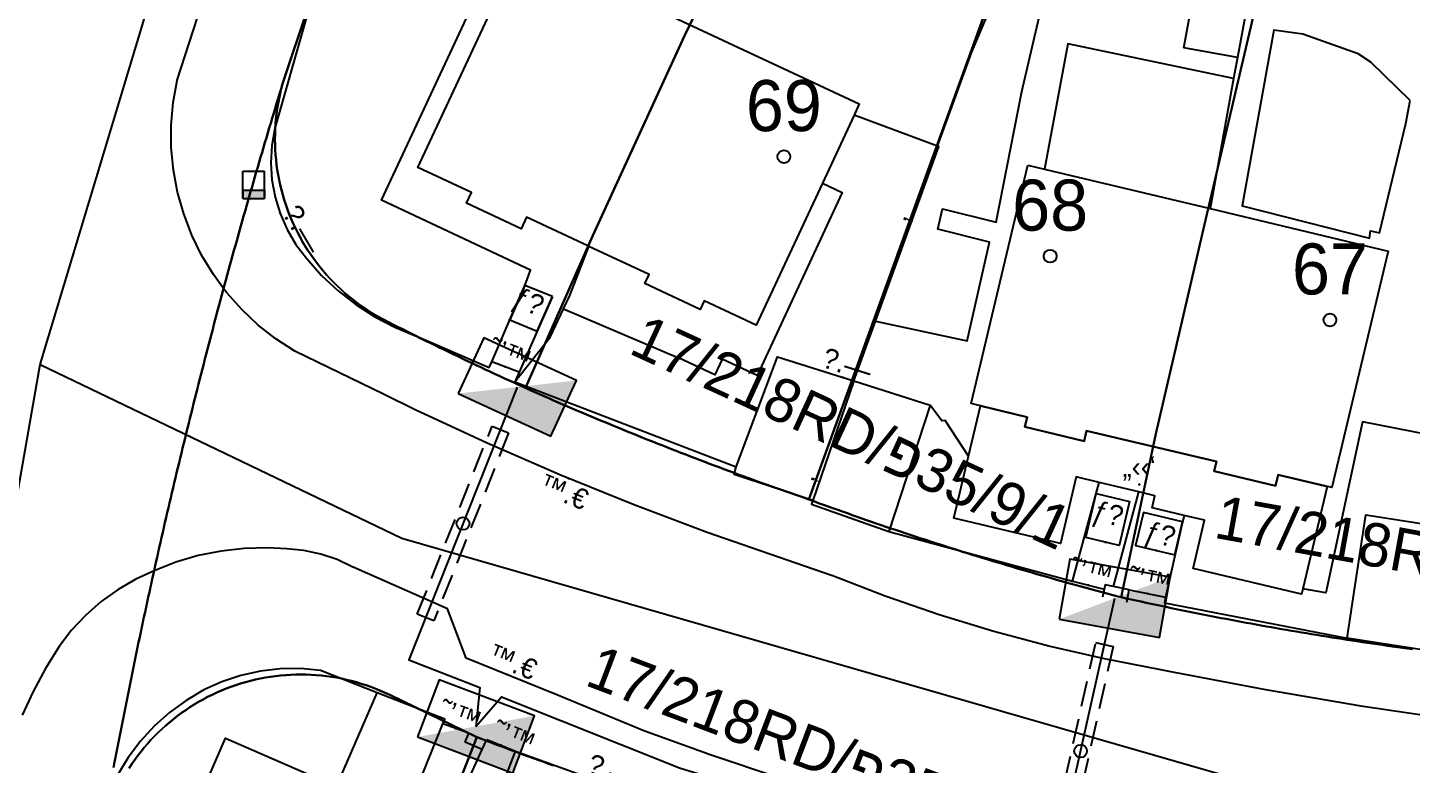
# Model space of a CAD drawing. Header units: metres. Extents: x 218299 to 220222, y 572714 to 574340.
# Drawn here: x 218784.4 to 218838.7, y 573482.5 to 573511.4 of the extents above; entities that cross this region are included whole.
import ezdxf
from ezdxf.enums import TextEntityAlignment as Align

# ---------------------------------------------------------------- set-up
doc = ezdxf.new("R2010")
doc.units = ezdxf.units.M
doc.header["$MEASUREMENT"] = 0
doc.linetypes.add('DASH15', pattern=[1.5, 1, -0.5])
for name, color, linetype in [('1602', 44, 'Continuous'), ('1603', 44, 'Continuous'), ('6151', 102, 'CABLEUNDEXIST03'), ('6261', 7, 'Continuous'), ('6701', 7, 'DASH15'), ('6916', 7, 'Continuous'), ('A_POINTS', 2, 'Continuous'), ('M2200', 253, 'Continuous'), ('M2207', 253, 'Continuous'), ('M2401', 7, 'Continuous'), ('M2404', 7, 'Continuous'), ('M2407', 253, 'Continuous'), ('M2408', 253, 'Continuous'), ('M2412', 253, 'Continuous'), ('M2420', 253, 'Continuous'), ('M2601', 253, 'Continuous'), ('M2602', 253, 'Continuous'), ('M2605', 253, 'Continuous'), ('M2612', 253, 'Continuous'), ('M5235', 253, 'Continuous')]:
    doc.layers.add(name, color=color, linetype=linetype)
doc.styles.add('HEBTXT', font='HEBTXT')
doc.styles.add('MAVAT_HEBTXT', font='HEBTXT')
doc.linetypes.add('CABLEUNDEXIST03', pattern='A,3.5,[222,elecad.shx,S=0.01,R=0,X=0,Y=0],1.5', length=5)

# ---------------------------------------------------------------- blocks, each defined once
blk = doc.blocks.new('6261')
blk.add_lwpolyline([(-2, -1.2), (2, -1.2), (2, 1.2), (-2, 1.2)], close=True)
at = {"color": 0}
blk.add_solid([(2, 1.2), (-2, -1.2), (2, -1.2)], dxfattribs=at)
at = {"color": 0, "style": 'HEBTXT'}
blk.add_attdef('PIL_NAME', (2.689, 2.418), '', height=1.7, dxfattribs=at)
at = {"style": 'HEBTXT'}
blk.add_attdef('CAMUT_MONIM', (2.489, 0.218), '', height=1.7, dxfattribs=at)
at = {"color": 0, "style": 'HEBTXT', "flags": 1}
for tag, p in [('TYPE', (2.585, -1.773)), ('MAP_TYPE', (2.689, -3.782))]:
    blk.add_attdef(tag, p, '', height=1.7, dxfattribs=at)
blk = doc.blocks.new('6916')
at = {"layer": 'A_POINTS'}
blk.add_circle((0, 0), 0.25, dxfattribs=at)
at = {"color": 0, "style": 'HEBTXT'}
for tag, p in [('HTCH', (0.006, 3.527)), ('PIPE', (0.049, 1.33))]:
    blk.add_attdef(tag, text='', height=1.7, dxfattribs=at).set_placement(p, align=Align.MIDDLE_CENTER)
blk = doc.blocks.new('1603')
at = {"layer": 'A_POINTS'}
blk.add_circle((0, 0), 0.25, dxfattribs=at)
at = {"color": 0, "style": 'HEBTXT'}
blk.add_attdef('PARCEL_NUM', text='', height=2, dxfattribs=at).set_placement((0, 1), align=Align.CENTER)
at = {"color": 0, "style": 'HEBTXT', "flags": 1}
blk.add_attdef('LOT_NUM', text='', height=2, dxfattribs=at).set_placement((0, -2.5), align=Align.CENTER)
blk = doc.blocks.new('M2404')
blk.add_circle((0, 0), 0.025)
at = {"style": 'MAVAT_HEBTXT'}
blk.add_attdef('NAME', text='', height=0.8, dxfattribs=at).set_placement((0, 1.59), align=Align.MIDDLE)
blk = doc.blocks.new('M2601')
blk.add_circle((0, 0), 0.025)
at = {"style": 'MAVAT_HEBTXT'}
blk.add_attdef('NAME', text='', height=0.8, dxfattribs=at).set_placement((0, 1.59), align=Align.MIDDLE)
blk = doc.blocks.new('M2605')
blk.add_circle((0, 0), 0.025)
at = {"style": 'MAVAT_HEBTXT'}
blk.add_attdef('NAME', text='', height=0.8, dxfattribs=at).set_placement((0, 1.59), align=Align.MIDDLE)
blk = doc.blocks.new('M2612')
blk.add_circle((0, 0), 0.025)
at = {"style": 'MAVAT_HEBTXT'}
blk.add_attdef('NAME', text='', height=0.8, dxfattribs=at).set_placement((0, 1.59), align=Align.MIDDLE)
blk = doc.blocks.new('M2207')
blk.add_circle((0, 0), 0.025)
at = {"style": 'MAVAT_HEBTXT'}
blk.add_attdef('NAME', text='', height=0.8, dxfattribs=at).set_placement((0, 1.59), align=Align.MIDDLE)
blk = doc.blocks.new('M2412')
blk.add_circle((0, 0), 0.025)
at = {"style": 'MAVAT_HEBTXT'}
blk.add_attdef('NAME', text='', height=0.8, dxfattribs=at).set_placement((0, 1.59), align=Align.MIDDLE)
blk = doc.blocks.new('*U89')
at = {"linetype": 'Continuous'}
for p, q in [((-0.85, 0), (-0.85, -0.66)), ((0.85, 0), (0.85, -0.66))]:
    blk.add_line(p, q, dxfattribs=at)
blk.add_solid([(-0.85, 0), (-0.85, -0.66), (0.85, -0.66)], dxfattribs=at)
at = {"linetype": 'Continuous', "extrusion": (0, 0, -1)}
blk.add_solid([(0.85, 0), (-0.85, 0), (-0.85, -0.66)], dxfattribs=at)
blk = doc.blocks.new('M5235')
for points in [[(-0.85, 1.47), (0.85, 1.47)], [(-0.85, -0.66), (-0.85, 1.47)], [(0.85, -0.66), (0.85, 1.47)], [(-0.85, 0), (0.85, 0)], [(-0.85, -0.66), (0.85, -0.66)]]:
    blk.add_lwpolyline(points)
at = {"linetype": 'Continuous'}
blk.add_blockref('*U89', (0, 0), dxfattribs=at)
at = {"style": 'MAVAT_HEBTXT', "flags": 1}
for tag, p in [('MARK', (0, 2.72)), ('HEIGHT', (0, -1.92)), ('NAME', (0, -4.48))]:
    blk.add_attdef(tag, text='', height=0.8, dxfattribs=at).set_placement(p, align=Align.MIDDLE)
blk = doc.blocks.new('111')
at = {"layer": 'M2200'}
for points in [[(218803.764, 573514.584, 576.501), (218804.065, 573514.444, 576.504), (218808.762, 573512.256, 576.546), (218810.3, 573511.54, 576.56), (218817.022, 573508.409, 576.621), (218816.816, 573507.967, 576.621), (218815.573, 573505.297, 576.621), (218812.982, 573499.734, 576.621), (218810.946, 573500.681, 576.621), (218810.789, 573500.343, 576.621), (218810.789, 573500.343, 576.621), (218808.611, 573501.358, 576.621), (218808.78, 573501.722, 576.621), (218806.424, 573502.819, 576.621), (218806.376, 573502.841, 576.621), (218803.972, 573503.961, 576.621), (218803.764, 573503.513, 576.621), (218801.631, 573504.506, 576.621), (218801.828, 573504.929, 576.621), (218799.724, 573505.908, 576.621)], [(218823.631, 573505.999, 576.771), (218824.284, 573505.844, 576.771), (218830.771, 573504.299, 576.771), (218837.751, 573502.636, 576.771), (218835.543, 573493.364, 576.681), (218833.442, 573493.864, 576.681), (218833.34, 573493.433, 576.681), (218830.935, 573494.006, 576.681), (218831.024, 573494.383, 576.681), (218825.929, 573495.596, 576.681), (218825.832, 573495.19, 576.681), (218825.832, 573495.19, 576.681), (218823.515, 573495.742, 576.681), (218823.515, 573495.742, 576.681), (218823.608, 573496.133, 576.681), (218823.608, 573496.133, 576.681), (218821.406, 573496.657, 576.681)]]:
    blk.add_polyline3d(points, close=True, dxfattribs=at)
at = {"layer": 'M2207'}
for points in [[(218829.739, 573510.602, 576.207), (218830.286, 573513.587, 576.222), (218832.389, 573513.202, 576.222), (218831.842, 573510.216, 576.207), (218831.842, 573510.216, 576.207), (218829.739, 573510.602, 576.207)], [(218825.929, 573495.596, 576.681), (218831.024, 573494.383, 576.681), (218830.935, 573494.006, 576.681), (218833.34, 573493.433, 576.681), (218833.442, 573493.864, 576.681), (218835.357, 573493.408, 576.681), (218834.402, 573489.401, 576.624), (218834.351, 573489.189, 576.621), (218830.103, 573490.201, 576.621), (218830.551, 573492.084, 576.681), (218829.751, 573492.275, 576.681), (218828.498, 573492.573, 576.681), (218828.611, 573493.049, 576.681), (218827.98, 573493.199, 576.681), (218826.423, 573493.57, 576.681), (218825.527, 573493.784, 576.681), (218824.905, 573491.173, 576.621), (218820.721, 573492.17, 576.621), (218821.301, 573494.603, 576.638), (218821.77, 573496.571, 576.651), (218823.608, 573496.133, 576.651), (218823.515, 573495.742, 576.651), (218825.832, 573495.19, 576.621)]]:
    blk.add_polyline3d(points, close=True, dxfattribs=at)
at = {"layer": 'M2401'}
for points in [[(218840.586, 573484.222, 572.885), (218836.765, 573484.793, 572.878), (218832.956, 573485.441, 572.887), (218829.161, 573486.166, 572.911), (218828.835, 573486.232, 572.914), (218826.638, 573486.653, 572.876), (218824.456, 573487.152, 572.843), (218822.294, 573487.729, 572.816), (218820.154, 573488.383, 572.793), (218818.039, 573489.112, 572.776), (218815.95, 573489.917, 572.764), (218815.928, 573489.926, 572.764), (218811.064, 573491.609, 572.794), (218808.158, 573492.7, 572.782), (218805.28, 573493.865, 572.766), (218802.434, 573495.103, 572.744), (218799.62, 573496.415, 572.717), (218798.374, 573497.024, 572.704), (218794.9, 573498.712, 572.674), (218794.157, 573499.191, 572.669), (218793.46, 573499.736, 572.667), (218792.816, 573500.341, 572.67), (218792.229, 573501.002, 572.676), (218792.092, 573501.188, 572.678), (218791.703, 573501.714, 572.685), (218791.244, 573502.469, 572.699), (218790.856, 573503.263, 572.715), (218790.54, 573504.089, 572.735), (218790.301, 573504.94, 572.758), (218790.139, 573505.809, 572.784), (218790.056, 573506.689, 572.813), (218790.053, 573507.573, 572.844), (218790.13, 573508.453, 572.878), (218790.287, 573509.323, 572.914), (218790.288, 573509.327, 572.914), (218791.233, 573512.267, 573.094)], [(218813.863, 573481.992, 572.758), (218811.213, 573482.887, 572.717), (218808.581, 573483.834, 572.733), (218805.167, 573485.25, 572.673), (218801.618, 573486.688, 572.583), (218800.884, 573488.613, 572.598), (218797.186, 573490.244, 572.523), (218797.171, 573490.252, 572.523), (218796.56, 573490.544, 572.507), (218795.919, 573490.762, 572.489), (218795.256, 573490.903, 572.469), (218794.582, 573490.965, 572.448), (218793.82, 573491.007, 572.386), (218792.91, 573490.984, 572.317), (218792.005, 573490.881, 572.256), (218791.112, 573490.7, 572.202), (218790.238, 573490.441, 572.156), (218789.39, 573490.107, 572.118), (218788.67, 573489.781, 572.075), (218787.969, 573489.376, 572.029), (218787.31, 573488.905, 571.982), (218786.938, 573488.578, 571.952), (218786.702, 573488.371, 571.934), (218786.149, 573487.779, 571.885), (218785.658, 573487.136, 571.836), (218785.232, 573486.448, 571.788), (218785.13, 573486.277, 571.788), (218784.64, 573485.379, 571.767), (218784.214, 573484.451, 571.707)]]:
    blk.add_polyline3d(points, dxfattribs=at)
at = {"layer": 'M2404'}
for points in [[(218840.586, 573484.222, 572.885), (218836.765, 573484.793, 572.878), (218832.956, 573485.441, 572.887), (218829.161, 573486.166, 572.911), (218828.835, 573486.232, 572.914), (218826.638, 573486.653, 572.876), (218824.456, 573487.152, 572.843), (218822.294, 573487.729, 572.816), (218820.154, 573488.383, 572.793), (218818.039, 573489.112, 572.776), (218815.95, 573489.917, 572.764), (218815.928, 573489.926, 572.764), (218811.064, 573491.609, 572.794), (218808.158, 573492.7, 572.782), (218805.28, 573493.865, 572.766), (218802.434, 573495.103, 572.744), (218799.62, 573496.415, 572.717), (218798.374, 573497.024, 572.704), (218794.9, 573498.712, 572.674), (218794.157, 573499.191, 572.669), (218793.46, 573499.736, 572.667), (218792.816, 573500.341, 572.67), (218792.229, 573501.002, 572.676), (218792.092, 573501.188, 572.678), (218791.703, 573501.714, 572.685), (218791.244, 573502.469, 572.699), (218790.856, 573503.263, 572.715), (218790.54, 573504.089, 572.735), (218790.301, 573504.94, 572.758), (218790.139, 573505.809, 572.784), (218790.056, 573506.689, 572.813), (218790.053, 573507.573, 572.844), (218790.13, 573508.453, 572.878), (218790.287, 573509.323, 572.914), (218790.288, 573509.327, 572.914), (218791.233, 573512.267, 573.094)], [(218813.863, 573481.992, 572.758), (218811.213, 573482.887, 572.717), (218808.581, 573483.834, 572.733), (218805.167, 573485.25, 572.673), (218801.618, 573486.688, 572.583), (218800.884, 573488.613, 572.598), (218797.186, 573490.244, 572.523), (218797.171, 573490.252, 572.523), (218796.56, 573490.544, 572.507), (218795.919, 573490.762, 572.489), (218795.256, 573490.903, 572.469), (218794.582, 573490.965, 572.448), (218793.82, 573491.007, 572.386), (218792.91, 573490.984, 572.317), (218792.005, 573490.881, 572.256), (218791.112, 573490.7, 572.202), (218790.238, 573490.441, 572.156), (218789.39, 573490.107, 572.118), (218788.67, 573489.781, 572.075), (218787.969, 573489.376, 572.029), (218787.31, 573488.905, 571.982), (218786.938, 573488.578, 571.952), (218786.702, 573488.371, 571.934), (218786.149, 573487.779, 571.885), (218785.658, 573487.136, 571.836), (218785.232, 573486.448, 571.788), (218785.13, 573486.277, 571.788), (218784.64, 573485.379, 571.767), (218784.214, 573484.451, 571.707)]]:
    blk.add_polyline3d(points, dxfattribs=at)
at = {"layer": 'M2407'}
for points in [[(218804.005, 573501.516, 573.997), (218804.137, 573501.882, 573.997), (218798.298, 573504.636, 573.997), (218802.375, 573513.369, 574.117), (218803.679, 573516.191, 574.181), (218803.698, 573516.233, 574.182), (218806.035, 573521.291, 574.297), (218804.168, 573522.145, 574.237)], [(218817.652, 573499.888, 574.062), (218821.247, 573499.12, 574.122), (218822.131, 573502.982, 574.062), (218820.104, 573503.499, 574.077), (218820.289, 573504.287, 574.077), (218822.385, 573503.767, 574.032), (218823.389, 573508.883, 574.152), (218824.251, 573512.601, 574.152), (218824.739, 573512.484, 574.152), (218824.961, 573513.46, 574.152), (218826.583, 573513.176, 574.152)], [(218838.609, 573508.531, 574.207), (218837.072, 573510.032, 574.207), (218836.576, 573510.367, 574.237), (218834.408, 573511.131, 574.297), (218833.266, 573511.293, 574.297), (218832.034, 573504.413, 574.177), (218837.017, 573503.143, 574.177), (218837.059, 573503.431, 574.177), (218837.409, 573503.345, 574.177), (218838.444, 573507.633, 574.192), (218838.609, 573508.531, 574.207)], [(218831.695, 573509.404, 574.147), (218825.201, 573510.755, 574.147), (218824.284, 573505.844, 574.087)], [(218815.573, 573505.297, 574.012), (218816.352, 573504.934, 574.012), (218813.013, 573497.764, 573.952), (218811.648, 573498.399, 573.892), (218811.364, 573497.79, 573.892), (218809.935, 573498.456, 573.972)], [(218805.432, 573500.378, 573.972), (218809.935, 573498.456, 573.972)], [(218821.301, 573494.603, 574.19), (218820.391, 573495.998, 574.145), (218820.259, 573495.983, 574.145), (218819.805, 573496.592, 574.117)], [(218840.608, 573495.182, 574.132), (218836.751, 573495.938, 574.132), (218835.308, 573489.247, 574.012), (218834.402, 573489.401, 574.012)], [(218790.795, 573478.059, 573.096), (218790.373, 573478.242, 573.096), (218789.952, 573478.425, 573.096), (218792.177, 573483.549, 573.126), (218796.53, 573481.658, 573.126), (218798.124, 573485.329, 573.277)]]:
    blk.add_polyline3d(points, dxfattribs=at)
at = {"layer": 'M2408'}
for points in [[(218815.2, 573492.857, 572.742), (218812.122, 573493.875, 572.832), (218812.198, 573494.176, 572.832)], [(218842.191, 573486.532, 572.925), (218836.14, 573487.47, 572.895)]]:
    blk.add_polyline3d(points, dxfattribs=at)
at = {"layer": 'M2412'}
for points in [[(218804.995, 573500.859, 573.967), (218803.908, 573501.291, 573.967), (218803.325, 573499.943, 573.067), (218804.396, 573499.501, 573.067)], [(218826.305, 573493.134, 573.945), (218827.619, 573492.821, 573.945), (218827.209, 573491.1, 573.105), (218825.895, 573491.413, 573.105), (218826.305, 573493.134, 573.945)], [(218829.694, 573492.022, 574.032), (218828.157, 573492.389, 574.032), (218827.85, 573491.1, 573.132), (218829.387, 573490.734, 573.132), (218829.694, 573492.022, 574.032)]]:
    blk.add_polyline3d(points, close=True, dxfattribs=at)
at = {"layer": 'M2420', "linetype": 'Continuous', "lineweight": -3}
for points in [[(218784.91, 573498.19), (218799.09, 573491.38), (218833, 573481.62), (218860.8, 573479.62), (218884.2, 573481.19), (218908, 573487.81), (218929.09, 573498.38), (218936.2, 573503.5), (218951.5, 573513.19), (218966.91, 573529), (218976.7, 573544.88), (218985.627, 573563.641), (218988, 573565.81), (218995.09, 573587.88), (218998.81, 573618.93), (218992.8, 573643.88), (218991.2, 573657.81), (218964.91, 573706.38)], [(218784.91, 573498.19), (218793.5, 573526.69), (218808, 573559.81)], [(218778.789, 573430.643), (218779.13, 573454.178), (218781.552, 573479.091), (218784.91, 573498.19)]]:
    blk.add_lwpolyline(points, dxfattribs=at)
at = {"layer": 'M2601'}
for points in [[(218820.086, 573506.746, 575.017), (218821.424, 573510.405, 575.017), (218823.848, 573516.196, 575.017)], [(218831.842, 573510.216, 575.292), (218831.695, 573509.404, 575.292), (218830.771, 573504.299, 575.292)], [(218816.802, 573497.545, 576.067), (218817.652, 573499.888, 576.067), (218820.133, 573506.728, 576.067), (218820.086, 573506.746, 576.064), (218816.816, 573507.967, 575.827)], [(218803.519, 573497.516, 575.287), (218804.908, 573499.264, 575.347), (218805.432, 573500.378, 575.388), (218805.672, 573500.89, 575.407), (218806.424, 573502.819, 575.407)], [(218816.802, 573497.545, 574.867), (218816.802, 573497.545, 574.867), (218815.2, 573492.857, 574.867), (218815.154, 573492.722, 574.867), (218818.178, 573491.645, 574.867)], [(218800.158, 573478.519, 574.727), (218802.241, 573483.099, 574.727), (218802.419, 573483.491, 574.727)]]:
    blk.add_polyline3d(points, dxfattribs=at)
at = {"layer": 'M2602'}
for points in [[(218826.992, 573489.488, 573.95), (218827.98, 573493.199, 574.07)], [(218827.502, 573488.878, 574.355), (218827.603, 573489.36, 574.355), (218826.992, 573489.488, 574.355), (218826.653, 573489.559, 574.355), (218826.618, 573489.392, 574.355), (218826.552, 573489.077, 574.355)], [(218802.241, 573483.099, 574.157), (218801.574, 573483.395, 574.157), (218801.717, 573483.744, 574.157)]]:
    blk.add_polyline3d(points, dxfattribs=at)
at = {"layer": 'M2605'}
for points in [[(218796.545, 573515.979, 574.087), (218794.111, 573507.447, 573.907), (218793.994, 573506.778, 573.907), (218793.956, 573506.099, 573.907), (218793.998, 573505.421, 573.907), (218794.12, 573504.752, 573.907), (218794.319, 573504.103, 573.907), (218794.593, 573503.481, 573.907), (218794.938, 573502.896, 573.907), (218795.35, 573502.355, 573.907), (218795.362, 573502.341, 573.907), (218795.948, 573501.681, 573.914), (218796.592, 573501.078, 573.915), (218797.288, 573500.535, 573.908), (218798.029, 573500.057, 573.896), (218798.811, 573499.647, 573.876), (218799.626, 573499.31, 573.851), (218799.733, 573499.273, 573.847), (218802.516, 573498.069, 573.877), (218802.617, 573498.301, 573.885), (218803.325, 573499.943, 573.942), (218803.908, 573501.291, 573.989), (218804.005, 573501.516, 573.997)], [(218804.995, 573500.859, 573.967), (218804.396, 573499.501, 573.967), (218803.684, 573497.889, 573.967), (218803.519, 573497.516, 573.967), (218803.519, 573497.516, 573.967), (218812.198, 573494.176, 573.907), (218812.198, 573494.176, 573.907), (218813.814, 573498.494, 573.877), (218816.802, 573497.545, 573.997), (218819.805, 573496.592, 574.117), (218818.178, 573491.645, 574.057), (218818.178, 573491.645, 574.057), (218825.377, 573489.698, 574.177), (218825.377, 573489.698, 574.177), (218826.305, 573493.134, 574.23), (218826.423, 573493.57, 574.237)], [(218829.751, 573492.275, 574.032), (218829.694, 573492.022, 574.032), (218829.03, 573489.068, 574.032), (218828.982, 573488.853, 574.032), (218836.14, 573487.47, 574.032), (218836.14, 573487.47, 574.032), (218836.873, 573492.295, 574.032), (218840.049, 573491.801, 574.094), (218843.04, 573491.337, 574.152), (218842.191, 573486.532, 574.152), (218842.191, 573486.532, 574.152), (218850.193, 573485.666, 574.212), (218850.201, 573485.759, 574.212), (218850.358, 573487.532, 574.212)], [(218799.639, 573481.478, 573.212), (218800.702, 573484.112, 573.212), (218800.773, 573484.287, 573.212), (218798.124, 573485.329, 573.277), (218795.898, 573486.205, 573.332), (218795.114, 573486.273, 573.332), (218794.327, 573486.261, 573.332), (218793.545, 573486.169, 573.332), (218792.777, 573485.998, 573.332), (218792.03, 573485.75, 573.332), (218791.326, 573485.436, 573.332), (218790.633, 573485.03, 573.307), (218789.984, 573484.557, 573.28), (218789.385, 573484.023, 573.252), (218788.843, 573483.431, 573.223), (218788.362, 573482.788, 573.192), (218787.947, 573482.101, 573.162)], [(218802.51, 573480.324, 573.257), (218802.895, 573481.332, 573.246), (218803.548, 573483.044, 573.227), (218803.548, 573483.044, 573.227), (218808.65, 573481.201, 573.227), (218808.65, 573481.201, 573.227), (218806.932, 573476.328, 573.287)]]:
    blk.add_polyline3d(points, dxfattribs=at)
at = {"layer": 'M2612'}
for points in [[(218803.684, 573497.889, 574.962), (218802.617, 573498.301, 574.962)], [(218825.377, 573489.698, 575.135), (218826.618, 573489.392, 575.135)], [(218827.603, 573489.36, 574.355), (218829.03, 573489.068, 574.355)], [(218801.717, 573483.744, 574.157), (218800.702, 573484.112, 574.157)], [(218802.419, 573483.491, 574.727), (218803.548, 573483.044, 574.727)]]:
    blk.add_polyline3d(points, dxfattribs=at)
at = {"layer": 'M2207'}
ref = blk.add_blockref('M2207', (218827.994, 573493.49), dxfattribs=dict(at, xscale=0.5, yscale=0.5, zscale=0.5))
ref.add_attrib('NAME', '„‹‹‘', dxfattribs={"layer": '0', "height": 0.8, "style": 'MAVAT_HEBTXT'}).set_placement((218827.994, 573494.115), align=Align.MIDDLE)
at = {"layer": 'M2404'}
ref = blk.add_blockref('M2404', (218805.63, 573493.723), dxfattribs=dict(at, xscale=0.5, yscale=0.5, zscale=0.5))
ref.add_attrib('NAME', '™.€', dxfattribs={"layer": '0', "height": 0.8, "rotation": 337.9595, "style": 'MAVAT_HEBTXT'}).set_placement((218805.424, 573493.213), align=Align.MIDDLE)
ref = blk.add_blockref('M2404', (218803.21, 573486.043), dxfattribs=dict(at, xscale=0.5, yscale=0.5, zscale=0.5))
ref.add_attrib('NAME', '™.€', dxfattribs={"layer": '0', "height": 0.8, "rotation": 337.9462, "style": 'MAVAT_HEBTXT'}).set_placement((218803.416, 573486.553), align=Align.MIDDLE)
at = {"layer": 'M2412'}
ref = blk.add_blockref('M2412', (218803.326, 573499.943), dxfattribs=dict(at, xscale=0.5, yscale=0.5, zscale=0.5))
ref.add_attrib('NAME', 'ƒ\x8e', dxfattribs={"layer": '0', "height": 0.8, "rotation": 337.5645, "style": 'MAVAT_HEBTXT'}).set_placement((218804.01, 573500.569), align=Align.MIDDLE)
ref = blk.add_blockref('M2412', (218826.674, 573491.227), dxfattribs=dict(at, xscale=0.5, yscale=0.5, zscale=0.5))
ref.add_attrib('NAME', 'ƒ\x8e', dxfattribs={"layer": '0', "height": 0.8, "rotation": 346.6022, "style": 'MAVAT_HEBTXT'}).set_placement((218826.746, 573492.247), align=Align.MIDDLE)
ref = blk.add_blockref('M2412', (218828.664, 573490.907), dxfattribs=dict(at, xscale=0.5, yscale=0.5, zscale=0.5))
ref.add_attrib('NAME', 'ƒ\x8e', dxfattribs={"layer": '0', "height": 0.8, "rotation": 346.6022, "style": 'MAVAT_HEBTXT'}).set_placement((218828.791, 573491.442), align=Align.MIDDLE)
at = {"layer": 'M2601'}
ref = blk.add_blockref('M2601', (218819.073, 573503.805), dxfattribs=dict(at, xscale=0.5, yscale=0.5, zscale=0.5))
ref.add_attrib('NAME', '‚', dxfattribs={"layer": '0', "height": 0.8, "rotation": 70.061, "style": 'MAVAT_HEBTXT'}).set_placement((218818.556, 573503.992), align=Align.MIDDLE)
ref = blk.add_blockref('M2601', (218815.459, 573493.614), dxfattribs=dict(at, xscale=0.5, yscale=0.5, zscale=0.5))
ref.add_attrib('NAME', '‚', dxfattribs={"layer": '0', "height": 0.8, "rotation": 71.1333, "style": 'MAVAT_HEBTXT'}).set_placement((218814.938, 573493.792), align=Align.MIDDLE)
at = {"layer": 'M2605'}
ref = blk.add_blockref('M2605', (218794.751, 573503.213), dxfattribs=dict(at, xscale=0.5, yscale=0.5, zscale=0.5))
ref.add_attrib('NAME', '\x9a.—', dxfattribs={"layer": '0', "height": 0.8, "rotation": 300.5319, "style": 'MAVAT_HEBTXT'}).set_placement((218795.225, 573503.492), align=Align.MIDDLE)
ref = blk.add_blockref('M2605', (218816.388, 573497.677), dxfattribs=dict(at, xscale=0.5, yscale=0.5, zscale=0.5))
ref.add_attrib('NAME', '\x9a.—', dxfattribs={"layer": '0', "height": 0.8, "rotation": 342.3864, "style": 'MAVAT_HEBTXT'}).set_placement((218816.554, 573498.201), align=Align.MIDDLE)
ref = blk.add_blockref('M2605', (218807.16, 573481.739), dxfattribs=dict(at, xscale=0.5, yscale=0.5, zscale=0.5))
ref.add_attrib('NAME', '\x9a.—', dxfattribs={"layer": '0', "height": 0.8, "rotation": 340.1372, "style": 'MAVAT_HEBTXT'}).set_placement((218807.347, 573482.256), align=Align.MIDDLE)
at = {"layer": 'M2612'}
ref = blk.add_blockref('M2612', (218803.15, 573498.095), dxfattribs=dict(at, xscale=0.5, yscale=0.5, zscale=0.5))
ref.add_attrib('NAME', '˜’™', dxfattribs={"layer": '0', "height": 0.8, "rotation": 338.9121, "style": 'MAVAT_HEBTXT'}).set_placement((218803.348, 573498.608), align=Align.MIDDLE)
ref = blk.add_blockref('M2612', (218825.998, 573489.545), dxfattribs=dict(at, xscale=0.5, yscale=0.5, zscale=0.5))
ref.add_attrib('NAME', '˜’™', dxfattribs={"layer": '0', "height": 0.8, "rotation": 346.1781, "style": 'MAVAT_HEBTXT'}).set_placement((218826.129, 573490.079), align=Align.MIDDLE)
ref = blk.add_blockref('M2612', (218828.317, 573489.214), dxfattribs=dict(at, xscale=0.5, yscale=0.5, zscale=0.5))
ref.add_attrib('NAME', '˜’™', dxfattribs={"layer": '0', "height": 0.8, "rotation": 348.4211, "style": 'MAVAT_HEBTXT'}).set_placement((218828.427, 573489.753), align=Align.MIDDLE)
ref = blk.add_blockref('M2612', (218801.209, 573483.928), dxfattribs=dict(at, xscale=0.5, yscale=0.5, zscale=0.5))
ref.add_attrib('NAME', '˜’™', dxfattribs={"layer": '0', "height": 0.8, "rotation": 340.0655, "style": 'MAVAT_HEBTXT'}).set_placement((218801.397, 573484.445), align=Align.MIDDLE)
ref = blk.add_blockref('M2612', (218802.984, 573483.268), dxfattribs=dict(at, xscale=0.5, yscale=0.5, zscale=0.5))
ref.add_attrib('NAME', '˜’™', dxfattribs={"layer": '0', "height": 0.8, "rotation": 338.3846, "style": 'MAVAT_HEBTXT'}).set_placement((218803.506, 573483.618), align=Align.MIDDLE)
at = {"layer": 'M5235', "xscale": 0.5, "yscale": 0.5, "zscale": 0.5}
blk.add_blockref('M5235', (218793.287, 573505.025, 572.898), dxfattribs=at)

msp = doc.modelspace()

# ---------------------------------------------------------------- linework, layer by layer
at = {"layer": '1602'}
for points in [[(218800.47, 573527.3), (218794.418, 573509.184), (218794.3594, 573508.9928), (218794.301, 573508.8015), (218794.2427, 573508.6102), (218794.1846, 573508.4188), (218794.1267, 573508.2274), (218794.0688, 573508.0359), (218794.0112, 573507.8444), (218793.9537, 573507.6529), (218793.8963, 573507.4613), (218793.8391, 573507.2696), (218793.7821, 573507.0779), (218793.7252, 573506.8862), (218793.6685, 573506.6944), (218793.6119, 573506.5026), (218793.5555, 573506.3107), (218793.4992, 573506.1188), (218793.4431, 573505.9268), (218793.3871, 573505.7348), (218793.3313, 573505.5427), (218793.2756, 573505.3506), (218793.2201, 573505.1585), (218793.1647, 573504.9663), (218793.1095, 573504.7741), (218793.0545, 573504.5818), (218792.9996, 573504.3895), (218792.9449, 573504.1971), (218792.8903, 573504.0047), (218792.8358, 573503.8123), (218792.7816, 573503.6198), (218792.7274, 573503.4272), (218792.6735, 573503.2347), (218792.6197, 573503.042), (218792.566, 573502.8494), (218792.5125, 573502.6567), (218792.4591, 573502.4639), (218792.4059, 573502.2711), (218792.3529, 573502.0783), (218792.3, 573501.8854), (218792.2473, 573501.6925), (218792.1947, 573501.4995), (218792.1423, 573501.3065), (218792.09, 573501.1135), (218792.0379, 573500.9204), (218791.9859, 573500.7272), (218791.9341, 573500.5341), (218791.8824, 573500.3408), (218791.8309, 573500.1476), (218791.7796, 573499.9543), (218791.7284, 573499.761), (218791.6774, 573499.5676), (218791.6265, 573499.3742), (218791.5758, 573499.1807), (218791.5252, 573498.9872), (218791.4748, 573498.7937), (218791.4245, 573498.6001), (218791.3744, 573498.4065), (218791.3245, 573498.2128), (218791.2747, 573498.0191), (218791.225, 573497.8253), (218791.1755, 573497.6316), (218791.1262, 573497.4377), (218791.077, 573497.2439), (218791.028, 573497.05), (218790.9791, 573496.856), (218790.9304, 573496.6621), (218790.8819, 573496.4681), (218790.8335, 573496.274), (218790.7852, 573496.0799), (218790.7371, 573495.8858), (218790.6892, 573495.6916), (218790.6414, 573495.4974), (218790.5938, 573495.3031), (218790.5463, 573495.1089), (218790.499, 573494.9145), (218790.4518, 573494.7202), (218790.4048, 573494.5258), (218790.358, 573494.3313), (218790.3113, 573494.1369), (218790.2648, 573493.9424), (218790.2184, 573493.7478), (218790.1722, 573493.5532), (218790.1261, 573493.3586), (218790.0802, 573493.1639), (218790.0344, 573492.9693), (218789.9888, 573492.7745), (218789.9434, 573492.5798), (218789.8981, 573492.385), (218789.8529, 573492.1901), (218789.808, 573491.9952), (218789.7631, 573491.8003), (218789.7185, 573491.6054), (218789.674, 573491.4104), (218789.6296, 573491.2154), (218789.5854, 573491.0203), (218789.5414, 573490.8252), (218789.4975, 573490.6301), (218789.4537, 573490.4349), (218789.4102, 573490.2397), (218789.3668, 573490.0445), (218789.3235, 573489.8492), (218789.2804, 573489.6539), (218789.2374, 573489.4586), (218789.1946, 573489.2632), (218789.152, 573489.0678), (218789.1095, 573488.8724), (218789.0672, 573488.6769), (218789.025, 573488.4814), (218788.983, 573488.2859), (218788.9412, 573488.0903), (218788.8995, 573487.8947), (218788.8579, 573487.6991), (218788.8165, 573487.5034), (218788.7753, 573487.3077), (218788.7342, 573487.112), (218788.6933, 573486.9162), (218788.6526, 573486.7204), (218788.612, 573486.5246), (218788.5715, 573486.3287), (218788.5312, 573486.1328), (218788.4911, 573485.9369), (218788.4511, 573485.7409), (218788.4113, 573485.5449), (218788.3716, 573485.3489), (218788.3321, 573485.1528), (218788.2928, 573484.9567), (218788.2536, 573484.7606), (218788.2146, 573484.5644), (218788.1757, 573484.3683), (218788.137, 573484.172), (218788.0984, 573483.9758), (218788.06, 573483.7795), (218788.0217, 573483.5832), (218787.9836, 573483.3869), (218787.9457, 573483.1905), (218787.9079, 573482.9941), (218787.8703, 573482.7977), (218787.8328, 573482.6012), (218787.7955, 573482.4047)], [(218814.66, 573520.37), (218810.17, 573511.07), (218806.58, 573503.25), (218803.94, 573497.27), (218803.6344, 573497.409), (218803.4525, 573497.4921), (218803.2707, 573497.5756), (218803.089, 573497.6593), (218802.9075, 573497.7432), (218802.7261, 573497.8275), (218802.5449, 573497.912), (218802.3637, 573497.9968), (218802.1827, 573498.0819), (218802.0019, 573498.1672), (218801.8211, 573498.2528), (218801.6405, 573498.3387), (218801.46, 573498.4248), (218801.2796, 573498.5112), (218801.0994, 573498.5979), (218800.9193, 573498.6849), (218800.7393, 573498.7721), (218800.5595, 573498.8596), (218800.3798, 573498.9474), (218800.2002, 573499.0355), (218800.0207, 573499.1238), (218799.8414, 573499.2124), (218799.6622, 573499.3012), (218799.4832, 573499.3903), (218799.3043, 573499.4797), (218799.1255, 573499.5694), (218798.9469, 573499.6593), (218798.7684, 573499.7495), (218798.59, 573499.84), (218798.3207, 573499.9788), (218798.1459, 573500.0759), (218797.9736, 573500.1774), (218797.8038, 573500.2832), (218797.6368, 573500.3932), (218797.4726, 573500.5073), (218797.3112, 573500.6255), (218797.1529, 573500.7477), (218796.9977, 573500.8738), (218796.8457, 573501.0038), (218796.697, 573501.1375), (218796.5516, 573501.2749), (218796.4098, 573501.4159), (218796.2715, 573501.5604), (218796.1368, 573501.7082), (218796.006, 573501.8595), (218795.8789, 573502.0139), (218795.7557, 573502.1715), (218795.6365, 573502.3321), (218795.5214, 573502.4956), (218795.4104, 573502.6619), (218795.3035, 573502.831), (218795.201, 573503.0027), (218795.1027, 573503.1769), (218795.0089, 573503.3535), (218794.9195, 573503.5324), (218794.8345, 573503.7135), (218794.7542, 573503.8966), (218794.6784, 573504.0817), (218794.6073, 573504.2686), (218794.5409, 573504.4573), (218794.4792, 573504.6475), (218794.4223, 573504.8393), (218794.3702, 573505.0323), (218794.323, 573505.2267), (218794.2806, 573505.4221), (218794.2431, 573505.6186), (218794.2106, 573505.8159), (218794.183, 573506.014), (218794.1603, 573506.2127), (218794.1427, 573506.4119), (218794.13, 573506.6115), (218794.1223, 573506.8113), (218794.1196, 573507.0113), (218794.1219, 573507.2113), (218794.1292, 573507.4112), (218794.1415, 573507.6108), (218794.1587, 573507.81), (218794.181, 573508.0088), (218794.2082, 573508.2069), (218794.2404, 573508.4043), (218794.2774, 573508.6008), (218794.3194, 573508.7964), (218794.3663, 573508.9908), (218794.418, 573509.184), (218800.47, 573527.3)], [(218823.57, 573516.48), (218815.05, 573492.9), (218814.726, 573493.0114), (218814.537, 573493.0768), (218814.3481, 573493.1425), (218814.1593, 573493.2085), (218813.9706, 573493.2747), (218813.782, 573493.3413), (218813.5935, 573493.4081), (218813.4051, 573493.4752), (218813.2168, 573493.5426), (218813.0286, 573493.6103), (218812.8405, 573493.6782), (218812.6525, 573493.7465), (218812.4646, 573493.815), (218812.2768, 573493.8838), (218812.0892, 573493.9529), (218811.9016, 573494.0223), (218811.7141, 573494.092), (218811.5267, 573494.1619), (218811.3395, 573494.2321), (218811.1523, 573494.3026), (218810.9652, 573494.3734), (218810.7783, 573494.4445), (218810.5914, 573494.5158), (218810.4047, 573494.5874), (218810.2181, 573494.6593), (218810.0316, 573494.7315), (218809.8452, 573494.804), (218809.6589, 573494.8767), (218809.4727, 573494.9498), (218809.2866, 573495.0231), (218809.1006, 573495.0967), (218808.9148, 573495.1705), (218808.729, 573495.2447), (218808.5434, 573495.3191), (218808.3579, 573495.3938), (218808.1724, 573495.4688), (218807.9871, 573495.5441), (218807.802, 573495.6196), (218807.6169, 573495.6954), (218807.4319, 573495.7715), (218807.2471, 573495.8479), (218807.0624, 573495.9245), (218806.8777, 573496.0015), (218806.6932, 573496.0787), (218806.5089, 573496.1562), (218806.3246, 573496.2339), (218806.1405, 573496.312), (218805.9564, 573496.3903), (218805.7725, 573496.4689), (218805.5887, 573496.5478), (218805.4051, 573496.6269), (218805.2215, 573496.7063), (218805.0381, 573496.786), (218804.8548, 573496.866), (218804.6716, 573496.9462), (218804.4885, 573497.0268), (218804.3055, 573497.1076), (218804.1227, 573497.1886), (218803.94, 573497.27), (218806.58, 573503.25), (218810.17, 573511.07), (218814.66, 573520.37)], [(218832.9, 573513.72), (218830.59, 573503.84), (218828.65, 573495.47), (218827.29, 573489.07), (218827.0673, 573489.1283), (218826.8739, 573489.1792), (218826.6806, 573489.2304), (218826.4873, 573489.2819), (218826.2941, 573489.3337), (218826.101, 573489.3858), (218825.908, 573489.4382), (218825.7151, 573489.4909), (218825.5222, 573489.5439), (218825.3294, 573489.5971), (218825.1367, 573489.6507), (218824.9441, 573489.7045), (218824.7516, 573489.7586), (218824.5591, 573489.8131), (218824.3668, 573489.8678), (218824.1745, 573489.9228), (218823.9823, 573489.978), (218823.7901, 573490.0336), (218823.5981, 573490.0895), (218823.4061, 573490.1456), (218823.2143, 573490.2021), (218823.0225, 573490.2588), (218822.8308, 573490.3158), (218822.6392, 573490.3731), (218822.4476, 573490.4307), (218822.2562, 573490.4886), (218822.0648, 573490.5467), (218821.8736, 573490.6052), (218821.6824, 573490.6639), (218821.4913, 573490.723), (218821.3003, 573490.7823), (218821.1094, 573490.8419), (218820.9186, 573490.9018), (218820.7278, 573490.962), (218820.5372, 573491.0224), (218820.3467, 573491.0832), (218820.1562, 573491.1442), (218819.9658, 573491.2055), (218819.7756, 573491.2671), (218819.5854, 573491.329), (218819.3953, 573491.3912), (218819.2053, 573491.4537), (218819.0154, 573491.5164), (218818.8256, 573491.5795), (218818.6359, 573491.6428), (218818.4463, 573491.7064), (218818.2567, 573491.7703), (218818.0673, 573491.8345), (218817.878, 573491.899), (218817.6888, 573491.9637), (218817.4996, 573492.0287), (218817.3106, 573492.0941), (218817.1217, 573492.1597), (218816.9328, 573492.2255), (218816.7441, 573492.2917), (218816.5555, 573492.3582), (218816.3669, 573492.4249), (218816.1785, 573492.4919), (218815.9901, 573492.5592), (218815.8019, 573492.6268), (218815.6138, 573492.6947), (218815.4258, 573492.7628), (218815.2378, 573492.8313), (218815.05, 573492.9), (218823.57, 573516.48)], [(218838.7065, 573487.0356), (218838.5083, 573487.0622), (218838.3101, 573487.0891), (218838.1119, 573487.1164), (218837.9138, 573487.1439), (218837.7158, 573487.1717), (218837.5178, 573487.1998), (218837.3198, 573487.2282), (218837.1219, 573487.2569), (218836.924, 573487.2859), (218836.7261, 573487.3152), (218836.5283, 573487.3448), (218836.3306, 573487.3747), (218836.1329, 573487.4049), (218835.9352, 573487.4354), (218835.7376, 573487.4662), (218835.54, 573487.4972), (218835.3425, 573487.5286), (218835.145, 573487.5603), (218834.9476, 573487.5923), (218834.7502, 573487.6245), (218834.5529, 573487.6571), (218834.3556, 573487.69), (218834.1584, 573487.7231), (218833.9612, 573487.7566), (218833.7641, 573487.7903), (218833.567, 573487.8244), (218833.37, 573487.8587), (218833.173, 573487.8934), (218832.9761, 573487.9283), (218832.7792, 573487.9636), (218832.5824, 573487.9991), (218832.3856, 573488.0349), (218832.1889, 573488.071), (218831.9922, 573488.1075), (218831.7956, 573488.1442), (218831.5991, 573488.1812), (218831.4026, 573488.2185), (218831.2062, 573488.2561), (218831.0098, 573488.294), (218830.8135, 573488.3322), (218830.6172, 573488.3707), (218830.421, 573488.4094), (218830.2249, 573488.4485), (218830.0288, 573488.4879), (218829.8327, 573488.5276), (218829.6368, 573488.5675), (218829.4409, 573488.6078), (218829.245, 573488.6483), (218829.0492, 573488.6892), (218828.8535, 573488.7303), (218828.6579, 573488.7717), (218828.4623, 573488.8135), (218828.2667, 573488.8555), (218828.0712, 573488.8978), (218827.8758, 573488.9404), (218827.6805, 573488.9833), (218827.4852, 573489.0265), (218827.29, 573489.07), (218828.65, 573495.47), (218830.59, 573503.84), (218832.9, 573513.72)], [(218787.7955, 573482.4047), (218787.8328, 573482.6012), (218787.8703, 573482.7977), (218787.9079, 573482.9941), (218787.9457, 573483.1905), (218787.9836, 573483.3869), (218788.0217, 573483.5832), (218788.06, 573483.7795), (218788.0984, 573483.9758), (218788.137, 573484.172), (218788.1757, 573484.3683), (218788.2146, 573484.5644), (218788.2536, 573484.7606), (218788.2928, 573484.9567), (218788.3321, 573485.1528), (218788.3716, 573485.3489), (218788.4113, 573485.5449), (218788.4511, 573485.7409), (218788.4911, 573485.9369), (218788.5312, 573486.1328), (218788.5715, 573486.3287), (218788.612, 573486.5246), (218788.6526, 573486.7204), (218788.6933, 573486.9162), (218788.7342, 573487.112), (218788.7753, 573487.3077), (218788.8165, 573487.5034), (218788.8579, 573487.6991), (218788.8995, 573487.8947), (218788.9412, 573488.0903), (218788.983, 573488.2859), (218789.025, 573488.4814), (218789.0672, 573488.6769), (218789.1095, 573488.8724), (218789.152, 573489.0678), (218789.1946, 573489.2632), (218789.2374, 573489.4586), (218789.2804, 573489.6539), (218789.3235, 573489.8492), (218789.3668, 573490.0445), (218789.4102, 573490.2397), (218789.4537, 573490.4349), (218789.4975, 573490.6301), (218789.5414, 573490.8252), (218789.5854, 573491.0203), (218789.6296, 573491.2154), (218789.674, 573491.4104), (218789.7185, 573491.6054), (218789.7631, 573491.8003), (218789.808, 573491.9952), (218789.8529, 573492.1901), (218789.8981, 573492.385), (218789.9434, 573492.5798), (218789.9888, 573492.7745), (218790.0344, 573492.9693), (218790.0802, 573493.1639), (218790.1261, 573493.3586), (218790.1722, 573493.5532), (218790.2184, 573493.7478), (218790.2648, 573493.9424), (218790.3113, 573494.1369), (218790.358, 573494.3313), (218790.4048, 573494.5258), (218790.4518, 573494.7202), (218790.499, 573494.9145), (218790.5463, 573495.1089), (218790.5938, 573495.3031), (218790.6414, 573495.4974), (218790.6892, 573495.6916), (218790.7371, 573495.8858), (218790.7852, 573496.0799), (218790.8335, 573496.274), (218790.8819, 573496.4681), (218790.9304, 573496.6621), (218790.9791, 573496.856), (218791.028, 573497.05), (218791.077, 573497.2439), (218791.1262, 573497.4377), (218791.1755, 573497.6316), (218791.225, 573497.8253), (218791.2747, 573498.0191), (218791.3245, 573498.2128), (218791.3744, 573498.4065), (218791.4245, 573498.6001), (218791.4748, 573498.7937), (218791.5252, 573498.9872), (218791.5758, 573499.1807), (218791.6265, 573499.3742), (218791.6774, 573499.5676), (218791.7284, 573499.761), (218791.7796, 573499.9543), (218791.8309, 573500.1476), (218791.8824, 573500.3408), (218791.9341, 573500.5341), (218791.9859, 573500.7272), (218792.0379, 573500.9204), (218792.09, 573501.1135), (218792.1423, 573501.3065), (218792.1947, 573501.4995), (218792.2473, 573501.6925), (218792.3, 573501.8854), (218792.3529, 573502.0783), (218792.4059, 573502.2711), (218792.4591, 573502.4639), (218792.5125, 573502.6567), (218792.566, 573502.8494), (218792.6197, 573503.042), (218792.6735, 573503.2347), (218792.7274, 573503.4272), (218792.7816, 573503.6198), (218792.8358, 573503.8123), (218792.8903, 573504.0047), (218792.9449, 573504.1971), (218792.9996, 573504.3895), (218793.0545, 573504.5818), (218793.1095, 573504.7741), (218793.1647, 573504.9663), (218793.2201, 573505.1585), (218793.2756, 573505.3506), (218793.3313, 573505.5427), (218793.3871, 573505.7348), (218793.4431, 573505.9268), (218793.4992, 573506.1188), (218793.5555, 573506.3107), (218793.6119, 573506.5026), (218793.6685, 573506.6944), (218793.7252, 573506.8862), (218793.7821, 573507.0779), (218793.8391, 573507.2696), (218793.8963, 573507.4613), (218793.9537, 573507.6529), (218794.0112, 573507.8444), (218794.0688, 573508.0359), (218794.1267, 573508.2274), (218794.1846, 573508.4188), (218794.2427, 573508.6102), (218794.301, 573508.8015), (218794.3594, 573508.9928), (218794.418, 573509.184), (218794.3663, 573508.9908), (218794.3194, 573508.7964), (218794.2774, 573508.6008), (218794.2404, 573508.4043), (218794.2082, 573508.2069), (218794.181, 573508.0088), (218794.1587, 573507.81), (218794.1415, 573507.6108), (218794.1292, 573507.4112), (218794.1219, 573507.2113), (218794.1196, 573507.0113), (218794.1223, 573506.8113), (218794.13, 573506.6115), (218794.1427, 573506.4119), (218794.1603, 573506.2127), (218794.183, 573506.014), (218794.2106, 573505.8159), (218794.2431, 573505.6186), (218794.2806, 573505.4221), (218794.323, 573505.2267), (218794.3702, 573505.0323), (218794.4223, 573504.8393), (218794.4792, 573504.6475), (218794.5409, 573504.4573), (218794.6073, 573504.2686), (218794.6784, 573504.0817), (218794.7542, 573503.8966), (218794.8345, 573503.7135), (218794.9195, 573503.5324), (218795.0089, 573503.3535), (218795.1027, 573503.1769), (218795.201, 573503.0027), (218795.3035, 573502.831), (218795.4104, 573502.6619), (218795.5214, 573502.4956), (218795.6365, 573502.3321), (218795.7557, 573502.1715), (218795.8789, 573502.0139), (218796.006, 573501.8595), (218796.1368, 573501.7082), (218796.2715, 573501.5604), (218796.4098, 573501.4159), (218796.5516, 573501.2749), (218796.697, 573501.1375), (218796.8457, 573501.0038), (218796.9977, 573500.8738), (218797.1529, 573500.7477), (218797.3112, 573500.6255), (218797.4726, 573500.5073), (218797.6368, 573500.3932), (218797.8038, 573500.2832), (218797.9736, 573500.1774), (218798.1459, 573500.0759), (218798.3207, 573499.9788), (218798.59, 573499.84), (218798.7684, 573499.7495), (218798.9469, 573499.6593), (218799.1255, 573499.5694), (218799.3043, 573499.4797), (218799.4832, 573499.3903), (218799.6622, 573499.3012), (218799.8414, 573499.2124), (218800.0207, 573499.1238), (218800.2002, 573499.0355), (218800.3798, 573498.9474), (218800.5595, 573498.8596), (218800.7393, 573498.7721), (218800.9193, 573498.6849), (218801.0994, 573498.5979), (218801.2796, 573498.5112), (218801.46, 573498.4248), (218801.6405, 573498.3387), (218801.8211, 573498.2528), (218802.0019, 573498.1672), (218802.1827, 573498.0819), (218802.3637, 573497.9968), (218802.5449, 573497.912), (218802.7261, 573497.8275), (218802.9075, 573497.7432), (218803.089, 573497.6593), (218803.2707, 573497.5756), (218803.4525, 573497.4921), (218803.6344, 573497.409), (218803.94, 573497.27), (218804.1227, 573497.1886), (218804.3055, 573497.1076), (218804.4885, 573497.0268), (218804.6716, 573496.9462), (218804.8548, 573496.866), (218805.0381, 573496.786), (218805.2215, 573496.7063), (218805.4051, 573496.6269), (218805.5887, 573496.5478), (218805.7725, 573496.4689), (218805.9564, 573496.3903), (218806.1405, 573496.312), (218806.3246, 573496.2339), (218806.5089, 573496.1562), (218806.6932, 573496.0787), (218806.8777, 573496.0015), (218807.0624, 573495.9245), (218807.2471, 573495.8479), (218807.4319, 573495.7715), (218807.6169, 573495.6954), (218807.802, 573495.6196), (218807.9871, 573495.5441), (218808.1724, 573495.4688), (218808.3579, 573495.3938), (218808.5434, 573495.3191), (218808.729, 573495.2447), (218808.9148, 573495.1705), (218809.1006, 573495.0967), (218809.2866, 573495.0231), (218809.4727, 573494.9498), (218809.6589, 573494.8767), (218809.8452, 573494.804), (218810.0316, 573494.7315), (218810.2181, 573494.6593), (218810.4047, 573494.5874), (218810.5914, 573494.5158), (218810.7783, 573494.4445), (218810.9652, 573494.3734), (218811.1523, 573494.3026), (218811.3395, 573494.2321), (218811.5267, 573494.1619), (218811.7141, 573494.092), (218811.9016, 573494.0223), (218812.0892, 573493.9529), (218812.2768, 573493.8838), (218812.4646, 573493.815), (218812.6525, 573493.7465), (218812.8405, 573493.6782), (218813.0286, 573493.6103), (218813.2168, 573493.5426), (218813.4051, 573493.4752), (218813.5935, 573493.4081), (218813.782, 573493.3413), (218813.9706, 573493.2747), (218814.1593, 573493.2085), (218814.3481, 573493.1425), (218814.537, 573493.0768), (218814.726, 573493.0114), (218815.05, 573492.9), (218815.2378, 573492.8313), (218815.4258, 573492.7628), (218815.6138, 573492.6947), (218815.8019, 573492.6268), (218815.9901, 573492.5592), (218816.1785, 573492.4919), (218816.3669, 573492.4249), (218816.5555, 573492.3582), (218816.7441, 573492.2917), (218816.9328, 573492.2255), (218817.1217, 573492.1597), (218817.3106, 573492.0941), (218817.4996, 573492.0287), (218817.6888, 573491.9637), (218817.878, 573491.899), (218818.0673, 573491.8345), (218818.2567, 573491.7703), (218818.4463, 573491.7064), (218818.6359, 573491.6428), (218818.8256, 573491.5795), (218819.0154, 573491.5164), (218819.2053, 573491.4537), (218819.3953, 573491.3912), (218819.5854, 573491.329), (218819.7756, 573491.2671), (218819.9658, 573491.2055), (218820.1562, 573491.1442), (218820.3467, 573491.0832), (218820.5372, 573491.0224), (218820.7278, 573490.962), (218820.9186, 573490.9018), (218821.1094, 573490.8419), (218821.3003, 573490.7823), (218821.4913, 573490.723), (218821.6824, 573490.6639), (218821.8736, 573490.6052), (218822.0648, 573490.5467), (218822.2562, 573490.4886), (218822.4476, 573490.4307), (218822.6392, 573490.3731), (218822.8308, 573490.3158), (218823.0225, 573490.2588), (218823.2143, 573490.2021), (218823.4061, 573490.1456), (218823.5981, 573490.0895), (218823.7901, 573490.0336), (218823.9823, 573489.978), (218824.1745, 573489.9228), (218824.3668, 573489.8678), (218824.5591, 573489.8131), (218824.7516, 573489.7586), (218824.9441, 573489.7045), (218825.1367, 573489.6507), (218825.3294, 573489.5971), (218825.5222, 573489.5439), (218825.7151, 573489.4909), (218825.908, 573489.4382), (218826.101, 573489.3858), (218826.2941, 573489.3337), (218826.4873, 573489.2819), (218826.6806, 573489.2304), (218826.8739, 573489.1792), (218827.0673, 573489.1283), (218827.29, 573489.07), (218827.4852, 573489.0265), (218827.6805, 573488.9833), (218827.8758, 573488.9404), (218828.0712, 573488.8978), (218828.2667, 573488.8555), (218828.4623, 573488.8135), (218828.6579, 573488.7717), (218828.8535, 573488.7303), (218829.0492, 573488.6892), (218829.245, 573488.6483), (218829.4409, 573488.6078), (218829.6368, 573488.5675), (218829.8327, 573488.5276), (218830.0288, 573488.4879), (218830.2249, 573488.4485), (218830.421, 573488.4094), (218830.6172, 573488.3707), (218830.8135, 573488.3322), (218831.0098, 573488.294), (218831.2062, 573488.2561), (218831.4026, 573488.2185), (218831.5991, 573488.1812), (218831.7956, 573488.1442), (218831.9922, 573488.1075), (218832.1889, 573488.071), (218832.3856, 573488.0349), (218832.5824, 573487.9991), (218832.7792, 573487.9636), (218832.9761, 573487.9283), (218833.173, 573487.8934), (218833.37, 573487.8587), (218833.567, 573487.8244), (218833.7641, 573487.7903), (218833.9612, 573487.7566), (218834.1584, 573487.7231), (218834.3556, 573487.69), (218834.5529, 573487.6571), (218834.7502, 573487.6245), (218834.9476, 573487.5923), (218835.145, 573487.5603), (218835.3425, 573487.5286), (218835.54, 573487.4972), (218835.7376, 573487.4662), (218835.9352, 573487.4354), (218836.1329, 573487.4049), (218836.3306, 573487.3747), (218836.5283, 573487.3448), (218836.7261, 573487.3152), (218836.924, 573487.2859), (218837.1219, 573487.2569), (218837.3198, 573487.2282), (218837.5178, 573487.1998), (218837.7158, 573487.1717), (218837.9138, 573487.1439), (218838.1119, 573487.1164), (218838.3101, 573487.0891), (218838.5083, 573487.0622), (218838.7065, 573487.0356)], [(218805.0308, 573482.4787), (218804.8425, 573482.5462), (218804.6544, 573482.614), (218804.4663, 573482.6821), (218804.2783, 573482.7504), (218804.0904, 573482.8189), (218803.9026, 573482.8877), (218803.7149, 573482.9568), (218803.5273, 573483.0261), (218803.3398, 573483.0957), (218803.1524, 573483.1656), (218802.9651, 573483.2357), (218802.7779, 573483.306), (218802.5908, 573483.3766), (218802.4038, 573483.4475), (218802.2168, 573483.5186), (218802.03, 573483.59), (218798.617, 573485.243), (218798.4359, 573485.3279), (218798.2528, 573485.4083), (218798.0677, 573485.4841), (218797.8808, 573485.5552), (218797.6922, 573485.6216), (218797.5019, 573485.6833), (218797.3102, 573485.7402), (218797.1171, 573485.7923), (218796.9228, 573485.8396), (218796.7273, 573485.882), (218796.5309, 573485.9195), (218796.3335, 573485.9521), (218796.1355, 573485.9797), (218795.9368, 573486.0024), (218795.7376, 573486.0201), (218795.538, 573486.0328), (218795.3381, 573486.0405), (218795.1381, 573486.0432), (218794.9382, 573486.0409), (218794.7383, 573486.0336), (218794.5387, 573486.0214), (218794.3394, 573486.0041), (218794.1407, 573485.9819), (218793.9425, 573485.9547), (218793.7451, 573485.9225), (218793.5486, 573485.8854), (218793.3531, 573485.8435), (218793.1586, 573485.7966), (218792.9654, 573485.745), (218792.7736, 573485.6884), (218792.5832, 573485.6272), (218792.3944, 573485.5611), (218792.2074, 573485.4904), (218792.0221, 573485.4151), (218791.8388, 573485.3351), (218791.6576, 573485.2505), (218791.4785, 573485.1615), (218791.3017, 573485.068), (218791.1273, 573484.9701), (218790.9554, 573484.8679), (218790.7861, 573484.7614), (218790.6195, 573484.6508), (218790.4557, 573484.536), (218790.2949, 573484.4171), (218790.1371, 573484.2943), (218789.9824, 573484.1675), (218789.8309, 573484.0369), (218789.6827, 573483.9026), (218789.5379, 573483.7646), (218789.3967, 573483.6231), (218789.259, 573483.478), (218789.125, 573483.3296), (218788.9947, 573483.1778), (218788.8682, 573483.0229), (218788.7457, 573482.8648), (218788.6272, 573482.7037), (218788.5127, 573482.5397), (218788.4024, 573482.3729)], [(218788.4024, 573482.3729), (218788.5127, 573482.5397), (218788.6272, 573482.7037), (218788.7457, 573482.8648), (218788.8682, 573483.0229), (218788.9947, 573483.1778), (218789.125, 573483.3296), (218789.259, 573483.478), (218789.3967, 573483.6231), (218789.5379, 573483.7646), (218789.6827, 573483.9026), (218789.8309, 573484.0369), (218789.9824, 573484.1675), (218790.1371, 573484.2943), (218790.2949, 573484.4171), (218790.4557, 573484.536), (218790.6195, 573484.6508), (218790.7861, 573484.7614), (218790.9554, 573484.8679), (218791.1273, 573484.9701), (218791.3017, 573485.068), (218791.4785, 573485.1615), (218791.6576, 573485.2505), (218791.8388, 573485.3351), (218792.0221, 573485.4151), (218792.2074, 573485.4904), (218792.3944, 573485.5611), (218792.5832, 573485.6272), (218792.7736, 573485.6884), (218792.9654, 573485.745), (218793.1586, 573485.7966), (218793.3531, 573485.8435), (218793.5486, 573485.8854), (218793.7451, 573485.9225), (218793.9425, 573485.9547), (218794.1407, 573485.9819), (218794.3394, 573486.0041), (218794.5387, 573486.0214), (218794.7383, 573486.0336), (218794.9382, 573486.0409), (218795.1381, 573486.0432), (218795.3381, 573486.0405), (218795.538, 573486.0328), (218795.7376, 573486.0201), (218795.9368, 573486.0024), (218796.1355, 573485.9797), (218796.3335, 573485.9521), (218796.5309, 573485.9195), (218796.7273, 573485.882), (218796.9228, 573485.8396), (218797.1171, 573485.7923), (218797.3102, 573485.7402), (218797.5019, 573485.6833), (218797.6922, 573485.6216), (218797.8808, 573485.5552), (218798.0677, 573485.4841), (218798.2528, 573485.4083), (218798.4359, 573485.3279), (218798.617, 573485.243), (218802.03, 573483.59), (218799.91, 573478.19)], [(218799.91, 573478.19), (218802.03, 573483.59), (218802.2168, 573483.5186), (218802.4038, 573483.4475), (218802.5908, 573483.3766), (218802.7779, 573483.306), (218802.9651, 573483.2357), (218803.1524, 573483.1656), (218803.3398, 573483.0957), (218803.5273, 573483.0261), (218803.7149, 573482.9568), (218803.9026, 573482.8877), (218804.0904, 573482.8189), (218804.2783, 573482.7504), (218804.4663, 573482.6821), (218804.6544, 573482.614), (218804.8425, 573482.5462), (218805.0308, 573482.4787)]]:
    msp.add_lwpolyline(points, dxfattribs=at)
at = {"layer": '6151'}
for points in [[(218803.6158, 573497.3085), (218799.3643, 573486.6201), (218802.1532, 573485.5298), (218801.9968, 573484.0092)], [(218820.5555, 573477.5293), (218821.4931, 573479.7149), (218824.767, 573478.8669), (218827.0314, 573489.0314)], [(218801.9968, 573484.0092), (218803.0019, 573485.1664), (218809.974, 573482.3801), (218820.7656, 573479.0486), (218820.5555, 573477.5293)]]:
    msp.add_lwpolyline(points, dxfattribs=at)
at = {"layer": '6701'}
for points in [[(218800.348, 573488.146), (218799.698, 573488.405), (218802.627, 573495.769), (218803.277, 573495.51)], [(218825.109, 573478.791), (218824.425, 573478.943), (218826.285, 573487.291), (218826.968, 573487.138)]]:
    msp.add_lwpolyline(points, close=True, dxfattribs=at)

# ---------------------------------------------------------------- block references
msp.add_blockref('111', (0, 0))
at = {"layer": '1603'}
for p, values in [((218814.0646, 573506.3348), {'PARCEL_NUM': '69'}), ((218824.5032, 573502.4355), {'PARCEL_NUM': '68'}), ((218835.4695, 573499.9354), {'PARCEL_NUM': '67'})]:
    msp.add_blockref('1603', p, dxfattribs=at).add_auto_attribs(values)
at = {"layer": '6261'}
ref = msp.add_blockref('6261', (218803.6158, 573497.3085), dxfattribs=dict(at, rotation=335.2999999998966))
ref.add_attrib('PIL_NAME', '17/218RD/פ35/9/1', (218807.9319, 573498.6499), dxfattribs={"layer": '0', "color": 0, "height": 1.7, "rotation": 335.3, "style": 'HEBTXT'})
ref = msp.add_blockref('6261', (218827.0314, 573489.0314), dxfattribs=dict(at, rotation=349.769999999892))
ref.add_attrib('PIL_NAME', '17/218RD/פ35/8/1', (218830.8754, 573491.4087), dxfattribs={"layer": '0', "color": 0, "height": 1.7, "rotation": 349.77, "style": 'HEBTXT'})
ref = msp.add_blockref('6261', (218801.9968, 573484.0092), dxfattribs=dict(at, rotation=339.2499999998954))
ref.add_attrib('PIL_NAME', '17/218RD/פ35/9', (218806.2103, 573485.6447), dxfattribs={"layer": '0', "color": 0, "height": 1.7, "rotation": 339.25, "style": 'HEBTXT'})
at = {"layer": '6916'}
for p, rotation in [((218801.4875, 573491.9575), 68.31), ((218825.6966, 573483.04), 77.4392)]:
    msp.add_blockref('6916', p, dxfattribs=dict(at, rotation=rotation))

doc.saveas('drawing.dxf')
